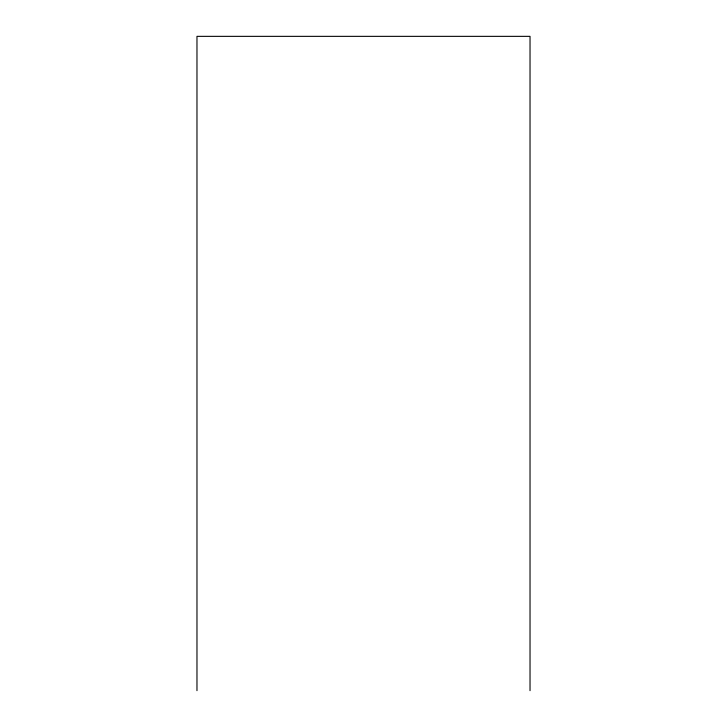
<?xml version="1.0" encoding="UTF-8"?>
<svg xmlns="http://www.w3.org/2000/svg" width="727" height="727" viewBox="0 0 727 727"><rect width="100%" height="100%" fill="white"/><g stroke="black" fill="none" stroke-linecap="round" stroke-linejoin="round"><path stroke-width="1.09" d="M530.028 690.65L530.028 36.35L196.972 36.35L196.972 690.65"/></g></svg>
